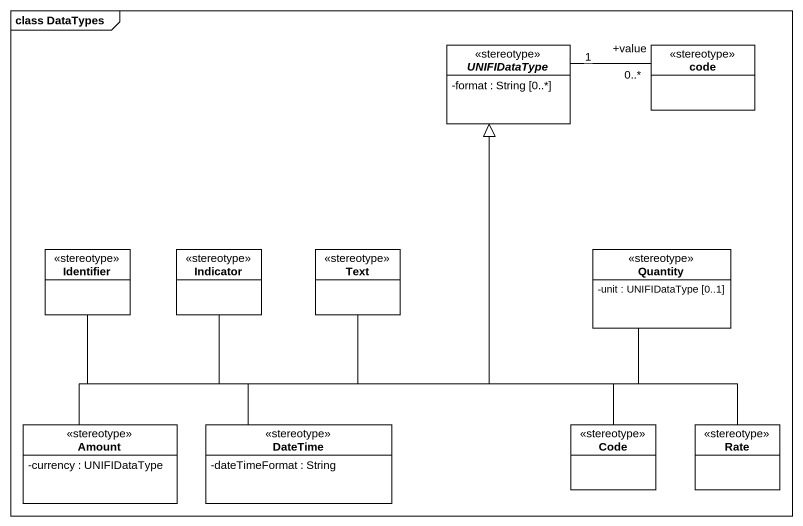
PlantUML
@startuml
mainframe class DataTypes
hide circle
hide empty members
skinparam classAttributeIconSize 0
abstract class UNIFIDataType <<stereotype>> {
  -format : String [0..*]
}
class code <<stereotype>>
class Identifier <<stereotype>>
class Indicator <<stereotype>>
class Text <<stereotype>>
class Quantity <<stereotype>> {
  -unit : UNIFIDataType [0..1]
}
class Amount <<stereotype>> {
  -currency : UNIFIDataType
}
class DateTime <<stereotype>> {
  -dateTimeFormat : String
}
class Code <<stereotype>>
class Rate <<stereotype>>
code "+value\n0..*" -left- "1" UNIFIDataType
Identifier -right-|> UNIFIDataType
Indicator -up-|> UNIFIDataType
Text -up-|> UNIFIDataType
Quantity -up-|> UNIFIDataType
Amount -up-|> UNIFIDataType
DateTime -up-|> UNIFIDataType
Code -up-|> UNIFIDataType
Rate -up-|> UNIFIDataType
@enduml
